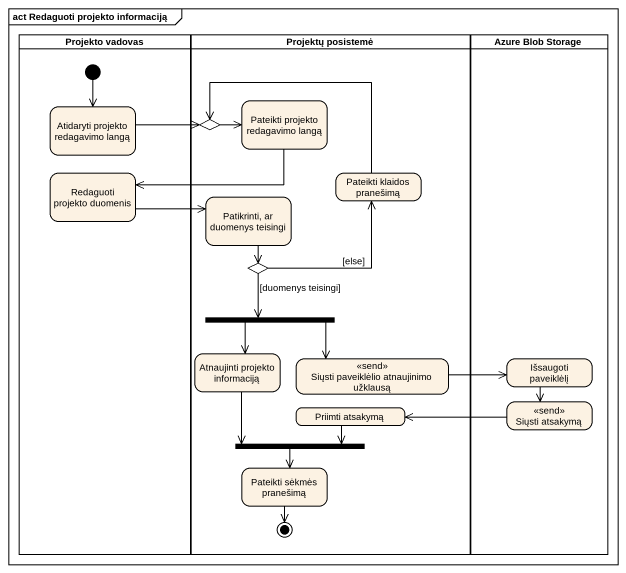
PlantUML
@startuml
mainframe act Redaguoti projekto informaciją
hide empty description
state "Projekto vadovas" as Projekto_vadovas <<partition>> {
  state "Atidaryti projekto redagavimo langą" as Atidaryti_projekto
  state "Redaguoti projekto duomenis" as Redaguoti_projekto_duomenis
  [*] --> Atidaryti_projekto
}
state "Projektų posistemė" as Projektų_posistemė <<partition>> {
  state "Pateikti projekto redagavimo langą" as Pateikti_projekto
  state choice1 <<choice>>
  state "Pateikti klaidos pranešimą" as Pateikti_klaidos_pranešimą
  state "Patikrinti, ar duomenys teisingi" as Patikrinti_ar_duomenys
  state choice2 <<choice>>
  state fork1 <<fork>>
  state "Atnaujinti projekto informaciją" as Atnaujinti_projekto
  state "Siųsti paveiklėlio atnaujinimo užklausą" as Siųsti_paveiklėlio <<send>>
  state "Priimti atsakymą" as Priimti_atsakymą
  state fork2 <<join>>
  state "Pateikti sėkmės pranešimą" as Pateikti_sėkmės_pranešimą
  Pateikti_sėkmės_pranešimą --> [*]
}
state "Azure Blob Storage" as Azure_Blob_Storage <<partition>> {
  state "Išsaugoti paveiklėlį" as Išsaugoti_paveiklėlį
  state "Siųsti atsakymą" as Siųsti_atsakymą <<send>>
}
Pateikti_projekto -left-> Redaguoti_projekto_duomenis
Atidaryti_projekto -right-> choice1
choice1 -right-> Pateikti_projekto
Redaguoti_projekto_duomenis -right-> Patikrinti_ar_duomenys
Pateikti_klaidos_pranešimą -left-> choice1
Patikrinti_ar_duomenys --> choice2
choice2 -up-> Pateikti_klaidos_pranešimą : [else]
choice2 --> fork1 : [duomenys teisingi]
fork1 --> Atnaujinti_projekto
fork1 -right-> Siųsti_paveiklėlio
Atnaujinti_projekto --> fork2
Siųsti_paveiklėlio -right-> Išsaugoti_paveiklėlį
Išsaugoti_paveiklėlį --> Siųsti_atsakymą
Priimti_atsakymą -left-> fork2
Siųsti_atsakymą -left-> Priimti_atsakymą
fork2 --> Pateikti_sėkmės_pranešimą
@enduml
